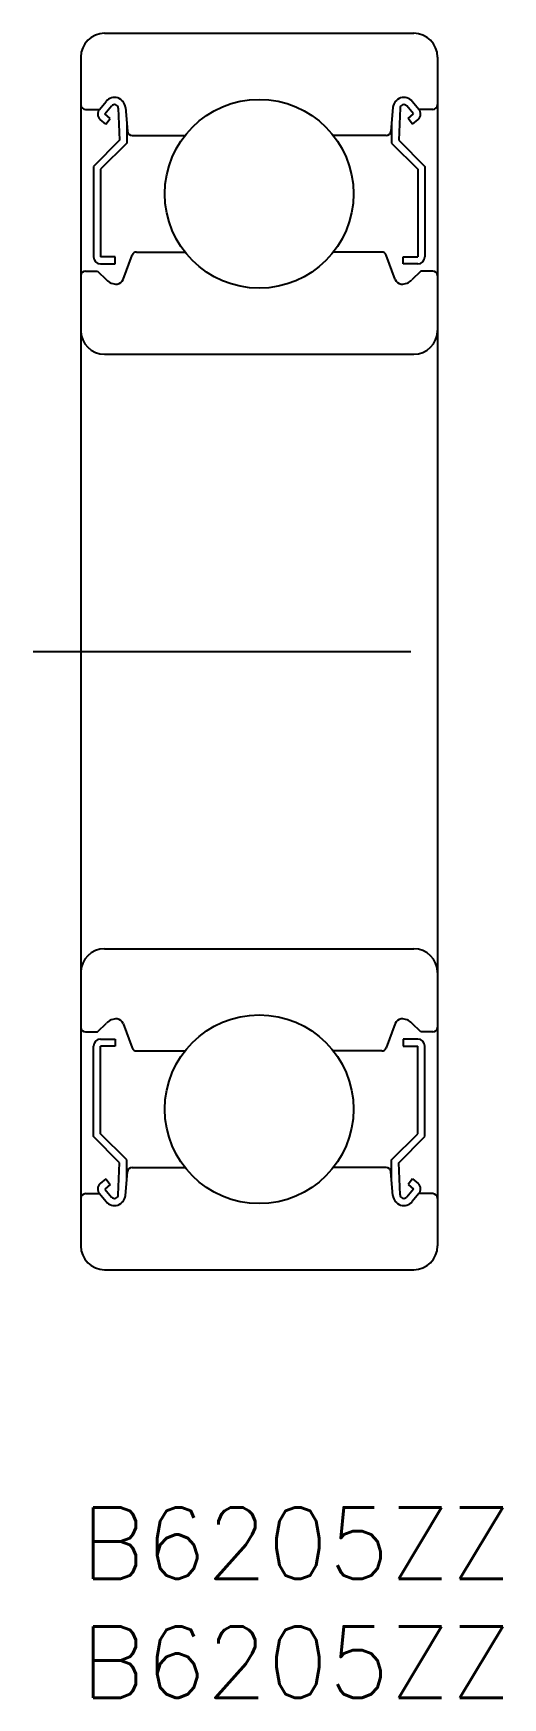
# Model space of a CAD drawing. Extents: x -2 to 17.7, y -8 to 62.
import ezdxf

# ---------------------------------------------------------------- set-up
doc = ezdxf.new("R2010")
doc.units = 0
doc.header["$LTSCALE"] = 0.5
doc.linetypes.add('CENTER', pattern=[50.8, 31.75, -6.35, 6.35, -6.35])
for name, color, linetype in [('MSM_CENTER', 1, 'CENTER'), ('MSM_CONTINUOUS', 7, 'CONTINUOUS'), ('MSM_PART_NUMBER', 7, 'CONTINUOUS')]:
    doc.layers.add(name, color=color, linetype=linetype)
doc.styles.get("Standard").update_dxf_attribs({"font": 'txt.shx', "height": 3, "bigfont": 'bigfont.shx'})

# ---------------------------------------------------------------- blocks, each defined once
blk = doc.blocks.new('*U2')
at = {"layer": 'MSM_PART_NUMBER'}
blk.add_text('B6205ZZ', height=3, dxfattribs=at).set_placement((0, -3))
blk = doc.blocks.new('*U3')
at = {"layer": 'MSM_PART_NUMBER'}
blk.add_text('B6205ZZ', height=3, dxfattribs=at).set_placement((0, -8))

msp = doc.modelspace()

# ---------------------------------------------------------------- linework, layer by layer
at = {"layer": 'MSM_CENTER'}
msp.add_line((-2, 36), (17, 36), dxfattribs=at)
at = {"layer": 'MSM_CONTINUOUS'}
for p, q in [((1, 62), (14, 62)), ((0, 61), (0, 11)), ((15, 61), (15, 11)), ((0.78, 58.8), (1.063, 59.136)), ((1.01, 58.607), (1.292, 58.943)), ((1.574, 58.847), (1.63, 57.504)), ((1.873, 58.88), (1.96, 57.883)), ((13.127, 58.88), (13.04, 57.883)), ((13.426, 58.847), (13.37, 57.504)), ((13.99, 58.607), (13.708, 58.943)), ((14.22, 58.8), (13.937, 59.136)), ((0.2, 58.8), (0.78, 58.8)), ((1.046, 58.184), (0.816, 58.377)), ((1.239, 58.414), (1.01, 58.607)), ((1.046, 58.184), (1.239, 58.414)), ((1.93, 58.227), (1.93, 57.38)), ((13.07, 58.227), (13.07, 57.38)), ((13.761, 58.414), (13.99, 58.607)), ((13.954, 58.184), (13.761, 58.414)), ((13.954, 58.184), (14.184, 58.377)), ((14.8, 58.8), (14.22, 58.8)), ((1.63, 57.504), (0.53, 56.404)), ((2.159, 57.7), (4.378, 57.7)), ((12.841, 57.7), (10.622, 57.7)), ((13.37, 57.504), (14.47, 56.404)), ((1.93, 57.38), (0.83, 56.28)), ((13.07, 57.38), (14.17, 56.28)), ((0.53, 56.404), (0.53, 52.6)), ((0.83, 56.28), (0.83, 52.6)), ((14.17, 56.28), (14.17, 52.6)), ((14.47, 56.404), (14.47, 52.6)), ((1.45, 52.6), (0.83, 52.6)), ((1.45, 52.3), (1.45, 52.6)), ((1.782, 51.647), (2.153, 52.668)), ((2.341, 52.8), (4.378, 52.8)), ((12.659, 52.8), (10.622, 52.8)), ((13.218, 51.647), (12.847, 52.668)), ((13.55, 52.6), (14.17, 52.6)), ((13.55, 52.3), (13.55, 52.6)), ((0.2, 52), (0.7, 52)), ((0.7, 52), (1.074, 51.626)), ((0.83, 52.3), (1.45, 52.3)), ((14.17, 52.3), (13.55, 52.3)), ((14.3, 52), (13.926, 51.626)), ((14.8, 52), (14.3, 52)), ((1, 48.5), (14, 48.5)), ((1, 23.5), (14, 23.5)), ((0.7, 20), (1.074, 20.374)), ((1.782, 20.353), (2.153, 19.332)), ((13.218, 20.353), (12.847, 19.332)), ((14.3, 20), (13.926, 20.374)), ((0.2, 20), (0.7, 20)), ((0.83, 19.7), (1.45, 19.7)), ((1.45, 19.7), (1.45, 19.4)), ((14.17, 19.7), (13.55, 19.7)), ((13.55, 19.7), (13.55, 19.4)), ((14.8, 20), (14.3, 20)), ((0.53, 15.596), (0.53, 19.4)), ((0.83, 15.72), (0.83, 19.4)), ((1.45, 19.4), (0.83, 19.4)), ((2.341, 19.2), (4.378, 19.2)), ((12.659, 19.2), (10.622, 19.2)), ((13.55, 19.4), (14.17, 19.4)), ((14.17, 15.72), (14.17, 19.4)), ((14.47, 15.596), (14.47, 19.4)), ((1.63, 14.496), (0.53, 15.596)), ((1.93, 14.62), (0.83, 15.72)), ((13.07, 14.62), (14.17, 15.72)), ((13.37, 14.496), (14.47, 15.596)), ((1.574, 13.153), (1.63, 14.496)), ((1.873, 13.12), (1.96, 14.117)), ((1.93, 13.773), (1.93, 14.62)), ((2.159, 14.3), (4.378, 14.3)), ((12.841, 14.3), (10.622, 14.3)), ((13.127, 13.12), (13.04, 14.117)), ((13.07, 13.773), (13.07, 14.62)), ((13.426, 13.153), (13.37, 14.496)), ((1.046, 13.816), (0.816, 13.623)), ((1.239, 13.586), (1.01, 13.393)), ((1.01, 13.393), (1.292, 13.057)), ((1.046, 13.816), (1.239, 13.586)), ((13.99, 13.393), (13.708, 13.057)), ((13.954, 13.816), (13.761, 13.586)), ((13.761, 13.586), (13.99, 13.393)), ((13.954, 13.816), (14.184, 13.623)), ((0.2, 13.2), (0.78, 13.2)), ((0.78, 13.2), (1.063, 12.864)), ((14.22, 13.2), (13.937, 12.864)), ((14.8, 13.2), (14.22, 13.2)), ((1, 10), (14, 10))]:
    msp.add_line(p, q, dxfattribs=at)
for centre in [(7.5, 55.25), (7.5, 16.75)]:
    msp.add_circle(centre, 3.969, dxfattribs=at)
for centre, radius, start, end in [((1, 61), 1, 90, 180), ((14, 61), 1, 0, 90), ((0.2, 59), 0.2, 180, 270), ((1.415, 58.84), 0.46, 4.9869, 139.91047), ((1.414, 58.84), 0.16, 2.37537, 139.99458), ((13.585, 58.84), 0.46, 40.08953, 175.0131), ((13.586, 58.84), 0.16, 40.00542, 177.62463), ((14.8, 59), 0.2, 270, 0), ((1.009, 58.606), 0.3, 139.91047, 229.9992), ((13.991, 58.606), 0.3, 310.0008, 40.08953), ((2.159, 57.9), 0.2, 184.9869, 270), ((12.841, 57.9), 0.2, 270, 355.0131), ((0.83, 52.6), 0.3, 180, 270), ((2.341, 52.6), 0.2, 90, 160.03041), ((12.659, 52.6), 0.2, 19.96959, 90), ((14.17, 52.6), 0.3, 270, 0), ((0.2, 51.8), 0.2, 90, 180), ((14.8, 51.8), 0.2, 0, 90), ((1.498, 52.05), 0.6, 225.0023, 272.82789), ((1.5, 51.75), 0.3, 275.27252, 340.03041), ((13.5, 51.75), 0.3, 199.96959, 264.72748), ((13.502, 52.05), 0.6, 267.17211, 314.9977), ((1, 49.5), 1, 180, 270), ((14, 49.5), 1, 270, 0), ((1, 22.5), 1, 90, 180), ((14, 22.5), 1, 0, 90), ((1.498, 19.95), 0.6, 87.17211, 134.9977), ((1.5, 20.25), 0.3, 19.96959, 84.72748), ((13.5, 20.25), 0.3, 95.27252, 160.03041), ((13.502, 19.95), 0.6, 45.0023, 92.82789), ((0.2, 20.2), 0.2, 180, 270), ((0.83, 19.4), 0.3, 90, 180), ((14.17, 19.4), 0.3, 0, 90), ((14.8, 20.2), 0.2, 270, 0), ((2.341, 19.4), 0.2, 199.96959, 270), ((12.659, 19.4), 0.2, 270, 340.03041), ((2.159, 14.1), 0.2, 90, 175.0131), ((12.841, 14.1), 0.2, 4.9869, 90), ((1.009, 13.394), 0.3, 130.0008, 220.08953), ((13.991, 13.394), 0.3, 319.91047, 49.9992), ((0.2, 13), 0.2, 90, 180), ((1.415, 13.16), 0.46, 220.08953, 355.0131), ((1.414, 13.16), 0.16, 220.00542, 357.62463), ((13.585, 13.16), 0.46, 184.9869, 319.91047), ((13.586, 13.16), 0.16, 182.37537, 319.99458), ((14.8, 13), 0.2, 0, 90), ((1, 11), 1, 180, 270), ((14, 11), 1, 270, 0)]:
    msp.add_arc(centre, radius, start, end, dxfattribs=at)

# ---------------------------------------------------------------- block references
for name in ['*U2', '*U3']:
    msp.add_blockref(name, (0, 0), dxfattribs=at)

doc.saveas('drawing.dxf')
